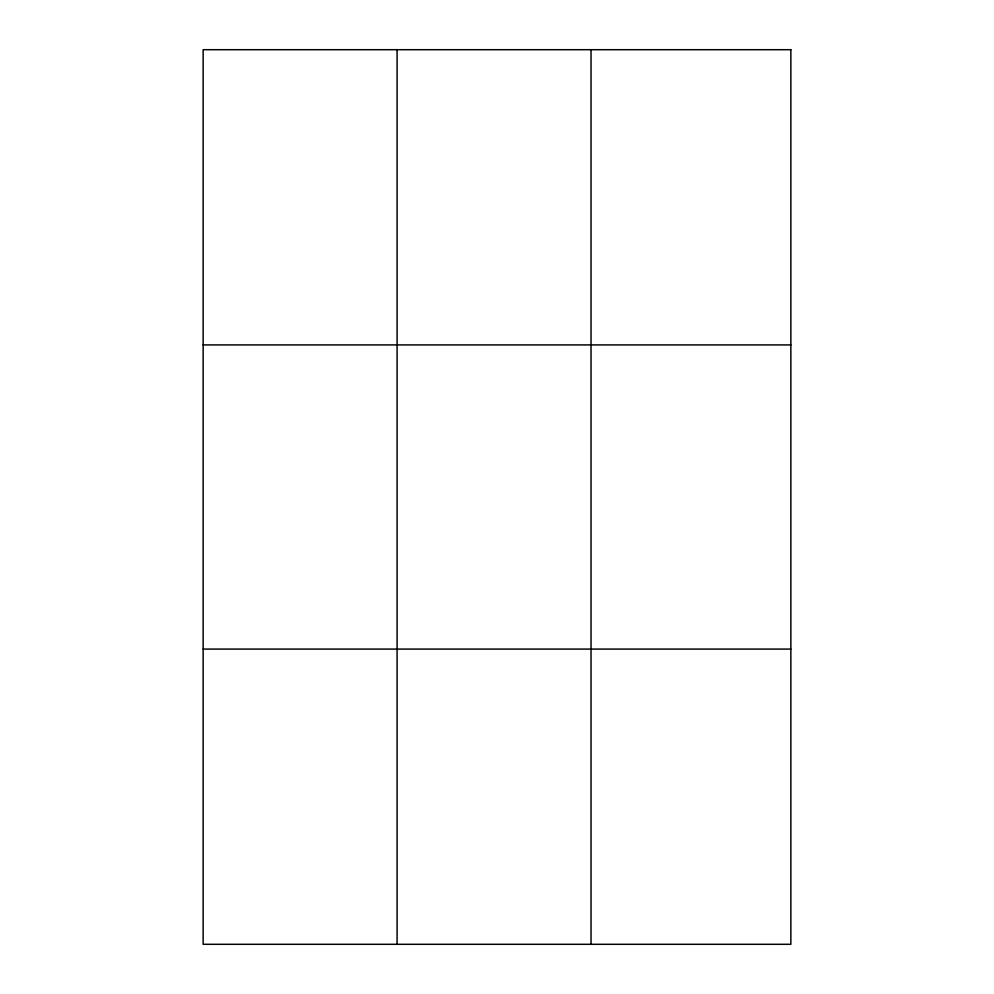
<?xml version="1.0" encoding="UTF-8"?>
<svg xmlns="http://www.w3.org/2000/svg" width="994" height="994" viewBox="0 0 994 994"><rect width="100%" height="100%" fill="white"/><g stroke="black" fill="none" stroke-linecap="round" stroke-linejoin="round"><path stroke-width="1.49" d="M397.091 49.7L397.091 944.3M591.032 49.7L591.032 944.3M203.149 344.918L790.851 344.918M203.149 649.082L790.851 649.082M790.851 49.7L790.851 944.3L203.149 944.3L203.149 49.7L790.851 49.7"/></g></svg>
